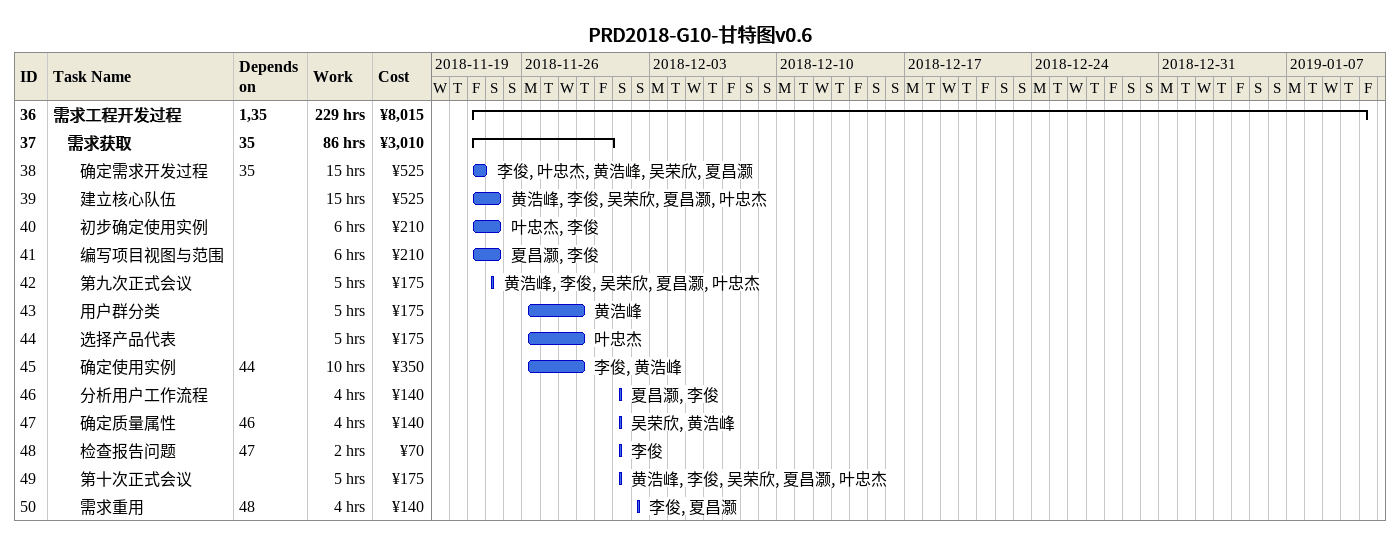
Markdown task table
PRD2018-G10-甘特图v0.6

| ID | Level | Task | Start | Finish | Predecessors | Resources | Work (h) | Cost (¥) |
|---|---|---|---|---|---|---|---|---|
| 36 | 1 | **需求工程开发过程** | 2018-11-23 | 2019-01-11 | 1, 35 |  | 229 | 8015 |
| 37 | 2 | **需求获取** | 2018-11-23 | 2018-12-01 | 35 |  | 86 | 3010 |
| 38 | 3 | 确定需求开发过程 | 2018-11-23 | 2018-11-24 | 35 | 李俊, 叶忠杰, 黄浩峰, 吴荣欣, 夏昌灏 | 15 | 525 |
| 39 | 3 | 建立核心队伍 | 2018-11-23 | 2018-11-24 |  | 黄浩峰, 李俊, 吴荣欣, 夏昌灏, 叶忠杰 | 15 | 525 |
| 40 | 3 | 初步确定使用实例 | 2018-11-23 | 2018-11-24 |  | 叶忠杰, 李俊 | 6 | 210 |
| 41 | 3 | 编写项目视图与范围 | 2018-11-23 | 2018-11-24 |  | 夏昌灏, 李俊 | 6 | 210 |
| 42 | 3 | 第九次正式会议 | 2018-11-24 | 2018-11-24 |  | 黄浩峰, 李俊, 吴荣欣, 夏昌灏, 叶忠杰 | 5 | 175 |
| 43 | 3 | 用户群分类 | 2018-11-26 | 2018-11-29 |  | 黄浩峰 | 5 | 175 |
| 44 | 3 | 选择产品代表 | 2018-11-26 | 2018-11-29 |  | 叶忠杰 | 5 | 175 |
| 45 | 3 | 确定使用实例 | 2018-11-26 | 2018-11-29 | 44 | 李俊, 黄浩峰 | 10 | 350 |
| 46 | 3 | 分析用户工作流程 | 2018-12-01 | 2018-12-01 |  | 夏昌灏, 李俊 | 4 | 140 |
| 47 | 3 | 确定质量属性 | 2018-12-01 | 2018-12-01 | 46 | 吴荣欣, 黄浩峰 | 4 | 140 |
| 48 | 3 | 检查报告问题 | 2018-12-01 | 2018-12-01 | 47 | 李俊 | 2 | 70 |
| 49 | 3 | 第十次正式会议 | 2018-12-01 | 2018-12-01 |  | 黄浩峰, 李俊, 吴荣欣, 夏昌灏, 叶忠杰 | 5 | 175 |
| 50 | 3 | 需求重用 | 2018-12-02 | 2018-12-02 | 48 | 李俊, 夏昌灏 | 4 | 140 |
